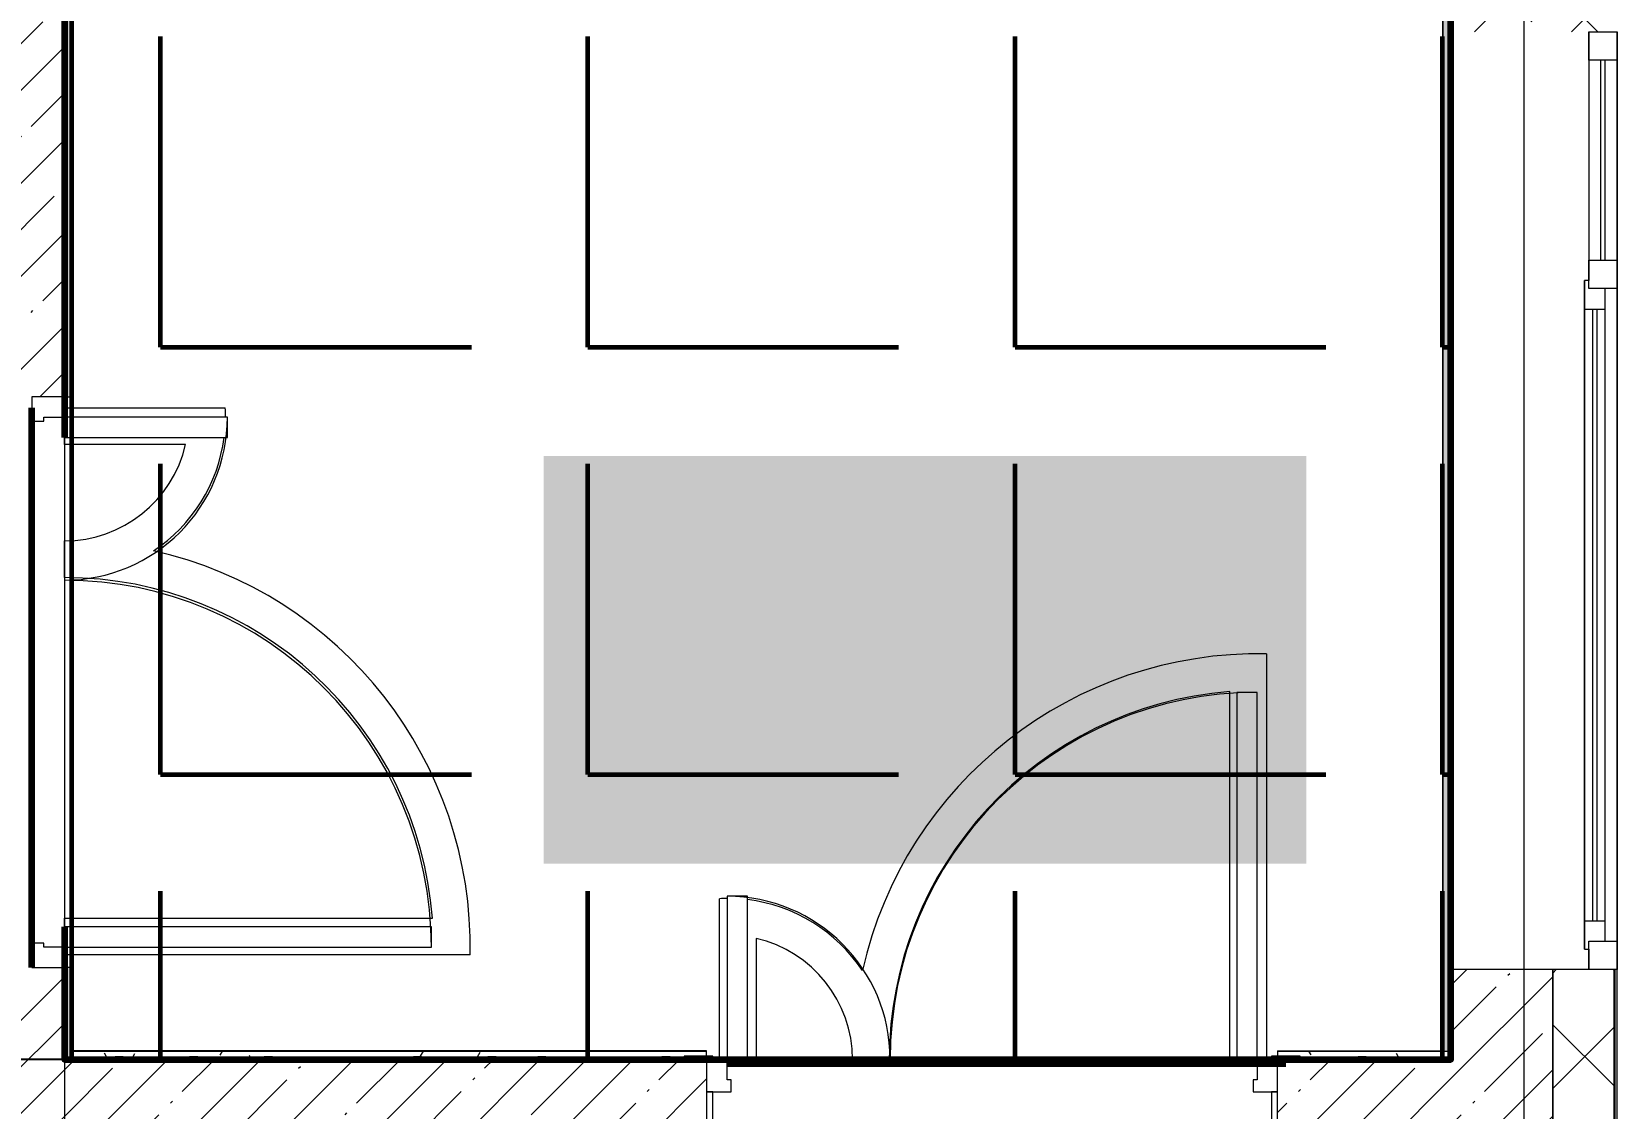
# Model space of a CAD drawing. Header units: millimetres. Extents: x -164500 to 426394, y -51911 to 102118.
# Drawn here: x 410577 to 414465, y 10480 to 13120 of the extents above; entities that cross this region are included whole.
import ezdxf

# ---------------------------------------------------------------- set-up
doc = ezdxf.new("R2010")
doc.units = ezdxf.units.MM
for name, color, linetype, lineweight in [('284 стык. профилей', 1, 'Continuous', 120), ('374 ПК-4', 211, 'Continuous', 120), ('469 плитка КР10 лестницы', 130, 'Continuous', 60), ('A-FLOR', 7, 'Continuous', 9), ('A-GLAZ', 7, 'Continuous', 9), ('A-GLAZ-1', 7, 'Continuous', 5), ('A-WALL', 7, 'Continuous', 5), ('I-WALL', 7, 'Continuous', 5), ('Оси', 7, 'Continuous', 9)]:
    doc.layers.add(name, color=color, linetype=linetype, lineweight=lineweight)
doc.layers.add('A-AREA-PATT-3', color=7, linetype='Continuous', lineweight=5, true_color=0xe6fae8, transparency=1)
for name, color, linetype, lineweight, true_color in [('A-DOOR-1', 7, 'Continuous', 5, 0xc0c0c0), ('A-DOOR-FRAM-1', 7, 'Continuous', 5, 0xc0c0c0), ('A-WALL-1', 9, 'Continuous', 5, 0x808080), ('A-WALL-FNSH-1', 9, 'Continuous', 5, 0x808080)]:
    doc.layers.add(name, color=color, linetype=linetype, lineweight=lineweight, true_color=true_color)
doc.styles.add('СПДС', font='ГОСТ тип А.ttf', dxfattribs={"width": 0.9})
pattern_1 = [(45, (289227.4, 1e-08), (-114.04925, 114.04925), []), (45, (289341.45, 1e-08), (-114.04925, 114.04925), [201.612, -40.322, 6.706, -33.617])]
pattern_2 = [(0, (289227.4, 1e-08), (243.84, 60.96), [20.117, -162.763, 20.117, -162.763, -975.36]), (0, (289227.4, 1e-08), (243.84, 60.96), [-365.76, 20.117, -345.643, 20.117, -162.763, -426.72]), (0, (289227.4, 1e-08), (243.84, 60.96), [-914.4, 20.117, -101.803, 20.117, -284.683]), (120, (289318.84, 30.48), (-174.71291, 180.691634), [20.117, -162.763, 20.117, -162.763, -975.36]), (120, (289318.84, 30.48), (-174.71291, 180.691634), [-365.76, 20.117, -345.643, 20.117, -162.763, -426.72]), (120, (289318.84, 30.48), (-174.71291, 180.691634), [-914.4, 20.117, -101.803, 20.117, -284.683]), (240, (289349.32, 152.4), (-69.12709, -241.651634), [20.117, -162.763, 20.117, -162.763, -975.36]), (240, (289349.32, 152.4), (-69.12709, -241.651634), [-365.76, 20.117, -345.643, 20.117, -162.763, -426.72]), (240, (289349.32, 152.4), (-69.12709, -241.651634), [-914.4, 20.117, -101.803, 20.117, -284.683])]

# ---------------------------------------------------------------- blocks, each defined once
blk = doc.blocks.new('120_Окно_СКБ_2Ст_Фрамуга сверху - 120_Окно_СКБ_2Ст_2300х2500_h_ ДОО 2-24160916-Объем проектирования 3 этажа')
at = {"layer": 'A-GLAZ'}
for p, q in [((-1150, 13), (-1150, 83)), ((-1150, 83), (-1080, 83)), ((-1080, 83), (-1080, 13)), ((-590, 13), (-590, 83)), ((-590, 83), (-520, 83)), ((-520, 83), (-520, 13)), ((1080, 13), (1080, 83)), ((1080, 83), (1150, 83)), ((1150, 83), (1150, 13)), ((1080, 53), (-520, 53)), ((-520, 53), (-520, 13)), ((-470, 3), (-470, 53)), ((1030, 3), (1030, 53)), ((1080, 13), (1080, 53)), ((-1080, 13), (-1150, 13)), ((-520, 13), (-590, 13)), ((-520, 13), (-540, 13)), ((-540, 13), (-540, 3)), ((-540, 3), (1100, 3)), ((1100, 3), (-540, 3)), ((1150, 13), (1080, 13)), ((1100, 13), (1080, 13)), ((1100, 3), (1100, 13))]:
    blk.add_line(p, q, dxfattribs=at)
at = {"layer": 'A-GLAZ-1'}
for p, q in [((1150, 83), (-1150, 83)), ((-1080, 83), (1080, 83)), ((-590, 53), (-1080, 53)), ((-590, 43), (-1080, 43)), ((-1150, 13), (-540, 13)), ((-1080, 13), (-540, 13)), ((-470, 33), (1030, 33)), ((1030, 23), (-470, 23)), ((1100, 13), (1150, 13))]:
    blk.add_line(p, q, dxfattribs=at)

msp = doc.modelspace()

# ---------------------------------------------------------------- hatches: boundary and pattern name
at = {"layer": '469 плитка КР10 лестницы'}
h = msp.add_hatch(dxfattribs=at)
h.set_pattern_fill('ANGLE', color=256, scale=150)
h.set_pattern_definition([(0, (494712.8, 27014.1), (0, 1047.75), [762, -285.75]), (90, (494712.8, 27014.1), (-1047.75, 6e-14), [762, -285.75])])
h.paths.add_polyline_path([(414054.402, 10599.059), (410675.402, 10599.059), (410675.402, 13449.059), (414054.402, 13449.059)])
at = {"layer": 'A-AREA-PATT-3'}
h = msp.add_hatch(color=256, dxfattribs=at)
h.paths.add_polyline_path([(414037.406, 10620.5), (414047.402, 10620.5), (414047.402, 14910.538), (414037.402, 14910.538), (414037.402, 10629.906)])
h.paths.add_polyline_path([(412207.402, 13750), (412507.402, 13750), (412507.402, 17350), (412207.402, 17350), (412207.402, 13963.322)])
h.paths.add_polyline_path([(411576.843, 15136.509), (411570.843, 15136.509), (411573.049, 15142.393), (411576.158, 15143.265), (411576.67, 15139.953)])
h.paths.add_polyline_path([(411896.843, 13908.67), (411966.843, 13908.67), (411966.843, 13926.47), (411984.643, 13926.47), (411984.643, 13933.889), (412036.843, 13933.889), (412036.843, 13954.248), (411984.643, 13954.248), (411984.643, 15026.47), (411966.843, 15026.47), (411966.843, 15044.27), (411576.843, 15044.27), (411575.327, 15273.039), (411570.173, 15274.971), (411567.843, 15275.127), (411458.049, 15272.833), (411456.843, 15270.539), (411456.843, 15044.27), (411066.843, 15044.27), (411066.843, 15026.47), (411049.043, 15026.47), (411049.043, 13954.248), (410996.843, 13954.248), (410996.843, 13933.889), (411049.043, 13933.889), (411049.043, 13926.47), (411066.843, 13926.47), (411066.843, 13908.67), (411776.42, 13908.67)])
h.paths.add_polyline_path([(411462.843, 15114.829), (411462.843, 15136.509), (411456.843, 15136.509), (411459.479, 15142.718), (411462.859, 15141.402), (411462.864, 15114.833)])
h.paths.add_polyline_path([(411570.828, 15142.515), (411572.844, 15144.864), (411570.843, 15142.528)])
at = {"layer": 'A-WALL'}
h = msp.add_hatch(dxfattribs=at)
h.set_pattern_fill('FP_24', color=256, style=0, pattern_type=2)
h.set_pattern_definition([(45, (289227.4, 1e-08), (-141.42136, 141.42136), []), (135, (289227.4, 1e-08), (-141.42136, -141.42136), [])])
h.paths.add_polyline_path([(414310.232, -250), (414457.402, -250), (414457.402, 7700.044), (414307.402, 7700.044), (414307.402, -250)])
h.paths.add_polyline_path([(414457.402, 8900.044), (414457.402, 10820), (414307.402, 10820), (414307.402, 8900.044)])
h.paths.add_polyline_path([(414307.402, 13120), (414457.402, 13120), (414457.402, 21400), (414307.402, 21400), (414307.402, 13150)])
at = {"layer": 'I-WALL'}
h = msp.add_hatch(dxfattribs=at)
h.set_pattern_fill('FP_1', color=256, style=0, pattern_type=2)
h.set_pattern_definition(pattern_1)
h.paths.add_polyline_path([(414107.402, 10360), (414307.402, 10360), (414307.402, 10820), (414057.402, 10820), (414057.402, 10360), (414104.77, 10360)])
h.paths.add_polyline_path([(414057.968, 13120), (414307.402, 13120), (414307.402, 21400), (414057.402, 21400), (414057.402, 13120)])
h = msp.add_hatch(dxfattribs=at)
h.set_pattern_fill('FP_1', color=256, style=0, pattern_type=2)
h.set_pattern_definition(pattern_1)
h.paths.add_polyline_path([(410657.402, 10380), (410657.402, 10825), (410437.402, 10825), (410437.402, 10380)])
h.paths.add_polyline_path([(410437.402, 12225), (410657.402, 12225), (410657.402, 13400), (410437.402, 13400), (410437.402, 12250)])
h.paths.add_polyline_path([(410437.402, 13900), (410657.402, 13900), (410657.402, 18600), (410437.402, 18600), (410437.402, 13920)])
h.paths.add_polyline_path([(410457.402, 19100), (410657.402, 19100), (410657.402, 19110), (410457.402, 19100.909), (410457.402, 19110), (410437.402, 19110), (410437.402, 19100)])
h = msp.add_hatch(dxfattribs=at)
h.set_pattern_fill('FP_191', color=256, style=0, pattern_type=2)
h.set_pattern_definition(pattern_2)
h.paths.add_polyline_path([(410677.402, 10600), (410677.402, 10825), (410665.402, 10825), (410665.402, 10770), (410657.402, 10770), (410657.402, 10600), (410662.822, 10600)])
h.paths.add_polyline_path([(410677.402, 12225), (410677.402, 18829), (410657.402, 18830), (410657.569, 12280), (410665.402, 12280), (410665.402, 12225)])
h = msp.add_hatch(dxfattribs=at)
h.set_pattern_fill('FP_191', color=256, style=0, pattern_type=2)
h.set_pattern_definition(pattern_2)
h.paths.add_polyline_path([(414037.402, 10620), (414057.402, 10620.5), (414057.402, 18830), (414037.402, 18830), (414037.406, 10620.5)])
h = msp.add_hatch(dxfattribs=at)
h.set_pattern_fill('FP_191', color=256, style=0, pattern_type=2)
h.set_pattern_definition(pattern_2)
h.paths.add_polyline_path([(414030.007, 10600), (414057.402, 10600), (414036.402, 10620), (413632.402, 10620), (413632.402, 10608), (413687.402, 10608), (413687.402, 10600), (413951.972, 10600)])
h.paths.add_polyline_path([(412177.402, 10600), (412177.402, 10608), (412232.402, 10608), (412232.402, 10620), (410678.402, 10620), (410678.402, 10600), (411333.034, 10600)])
h.paths.add_polyline_path([(414057.402, 10600), (414057.402, 10620), (414037.402, 10620), (414046.291, 10611.111)])
h = msp.add_hatch(dxfattribs=at)
h.set_pattern_fill('FP_1', color=256, style=0, pattern_type=2)
h.set_pattern_definition(pattern_1)
h.paths.add_polyline_path([(414057.402, 10380), (414057.402, 10600), (413632.402, 10600), (413632.402, 10380), (414036.402, 10380)])
h.paths.add_polyline_path([(412232.402, 10380), (412232.402, 10600), (410657.402, 10600), (410657.402, 10380), (412207.402, 10380)])

# ---------------------------------------------------------------- linework, layer by layer
msp.add_lwpolyline([(414057.402, 10600), (374197.402, 10600), (374197.402, 13400), (414057.402, 13400)], close=True)
at = {"layer": '284 стык. профилей'}
for points in [[(410577.402, 10825), (410577.402, 12197.604)], [(412282.402, 10590), (413652.282, 10590)]]:
    msp.add_lwpolyline(points, dxfattribs=at)
at = {"layer": '374 ПК-4'}
msp.add_lwpolyline([(410657.402, 10925), (410657.402, 10600), (414057.402, 10600), (414057.402, 18850), (410657.402, 18850), (410657.402, 12125)], dxfattribs=at)
at = {"layer": '469 плитка КР10 лестницы'}
msp.add_lwpolyline([(414054.402, 10599.059), (410675.402, 10599.059), (410675.402, 13449.059), (414054.402, 13449.059)], close=True, dxfattribs=at)
at = {"layer": 'A-DOOR-1'}
for p, q in [((411057.402, 12175), (410657.402, 12175)), ((410657.402, 12175), (410657.402, 12125)), ((411057.402, 12125), (411057.402, 12175)), ((410657.402, 12125), (411057.402, 12125)), ((413582.402, 11500), (413532.402, 11500)), ((413532.402, 11500), (413532.402, 10600)), ((413582.402, 10600), (413582.402, 11500)), ((412282.402, 11000), (412282.402, 10600)), ((412332.402, 11000), (412282.402, 11000)), ((412332.402, 10600), (412332.402, 11000)), ((411557.402, 10925), (410657.402, 10925)), ((410657.402, 10925), (410657.402, 10875)), ((411557.402, 10875), (411557.402, 10925)), ((410657.402, 10875), (411557.402, 10875)), ((412282.402, 10600), (412332.402, 10600)), ((413532.402, 10600), (413582.402, 10600))]:
    msp.add_line(p, q, dxfattribs=at)
for centre, radius, start, end in [((410657.402, 12175), 400, 270, 0), ((410657.402, 10875), 900, 0, 90), ((413582.402, 10600), 900, 90, 180), ((412282.402, 10600), 400, 0, 90)]:
    msp.add_arc(centre, radius, start, end, dxfattribs=at)
at = {"layer": 'A-DOOR-FRAM-1'}
for p, q in [((410665.402, 12280), (410657.402, 12280)), ((410657.402, 12280), (410657.402, 12210)), ((410665.402, 12210), (410665.402, 12280)), ((410657.402, 12225), (410577.402, 12225)), ((410577.402, 12225), (410577.402, 12165)), ((410657.402, 12175), (410657.402, 12225)), ((410657.402, 12210), (410665.402, 12210)), ((410607.402, 12165), (410607.402, 12175)), ((410607.402, 12175), (410657.402, 12175)), ((410577.402, 12165), (410607.402, 12165)), ((410607.402, 10885), (410577.402, 10885)), ((410577.402, 10885), (410577.402, 10825)), ((410607.402, 10875), (410607.402, 10885)), ((410657.402, 10875), (410607.402, 10875)), ((410657.402, 10825), (410657.402, 10875)), ((410577.402, 10825), (410657.402, 10825)), ((410657.402, 10840), (410657.402, 10770)), ((410665.402, 10840), (410657.402, 10840)), ((410665.402, 10770), (410665.402, 10840)), ((410657.402, 10770), (410665.402, 10770)), ((412247.402, 10608), (412177.402, 10608)), ((412177.402, 10608), (412177.402, 10600)), ((412177.402, 10600), (412247.402, 10600)), ((412282.402, 10600), (412232.402, 10600)), ((412232.402, 10600), (412232.402, 10520)), ((412247.402, 10600), (412247.402, 10608)), ((412282.402, 10550), (412282.402, 10600)), ((413582.402, 10600), (413582.402, 10550)), ((413632.402, 10600), (413582.402, 10600)), ((413687.402, 10608), (413617.402, 10608)), ((413617.402, 10608), (413617.402, 10600)), ((413617.402, 10600), (413687.402, 10600)), ((413632.402, 10520), (413632.402, 10600)), ((413687.402, 10600), (413687.402, 10608)), ((412292.402, 10550), (412282.402, 10550)), ((412292.402, 10520), (412292.402, 10550)), ((413582.402, 10550), (413572.402, 10550)), ((413572.402, 10550), (413572.402, 10520)), ((412232.402, 10520), (412292.402, 10520)), ((412247.402, 10520), (412232.402, 10520)), ((412232.402, 10520), (412232.402, 10380)), ((412247.402, 10380), (412247.402, 10520)), ((413572.402, 10520), (413632.402, 10520)), ((413632.402, 10520), (413617.402, 10520)), ((413617.402, 10520), (413617.402, 10380)), ((413632.402, 10380), (413632.402, 10520))]:
    msp.add_line(p, q, dxfattribs=at)
at = {"layer": 'A-FLOR'}
for p, q in [((414036.402, 13450), (414036.402, 10620)), ((410657.402, 12250), (410657.402, 12910.035)), ((410657.402, 12175), (410657.402, 10875)), ((410657.706, 12175), (410657.706, 12197.604)), ((410657.706, 12197.604), (411052.139, 12197.604)), ((410657.706, 12107.604), (410657.706, 12125)), ((410954.838, 12107.604), (410657.706, 12107.604)), ((410657.706, 11781.435), (410657.706, 11871.435)), ((413605.224, 11594.268), (413605.224, 10600)), ((413515.224, 10599.469), (413515.224, 11501.757)), ((412264.067, 10600), (412264.067, 10993.901)), ((410657.706, 10925), (410657.706, 10946.447)), ((410657.706, 10946.447), (411559.994, 10946.447)), ((412354.067, 10896.6), (412354.067, 10599.469)), ((410657.706, 10856.447), (410657.706, 10875)), ((411652.506, 10856.447), (410657.706, 10856.447)), ((412679.363, 10600), (412282.402, 10600)), ((412354.067, 10599.469), (412282.402, 10599.469)), ((413582.402, 10590), (412282.402, 10590)), ((412680.236, 10599.469), (412590.236, 10599.469)), ((412680.266, 10600), (413532.402, 10600)), ((413582.402, 10599.469), (413515.224, 10599.469))]:
    msp.add_line(p, q, dxfattribs=at)
for centre, radius, start, end in [((410657.706, 12176.435), 395, 359.787366, 3.072011), ((410657.706, 12176.435), 395, 359.787366, 3.072011), ((410657.706, 12176.435), 305, 270, 346.957297), ((410657.706, 12176.435), 305, 270, 346.957297), ((410657.706, 12176.435), 395, 303.540485, 352.508475), ((410657.706, 12176.435), 395, 303.540485, 352.508475), ((410657.706, 10876.435), 995, 358.848904, 77.329464), ((410657.706, 10876.435), 995, 358.848904, 77.329464), ((410657.706, 10876.435), 905, 4.436871, 90), ((410657.706, 10876.435), 905, 4.436871, 90), ((413585.236, 10599.469), 995, 88.848904, 167.329464), ((413585.236, 10599.469), 995, 88.848904, 167.329464), ((413585.236, 10599.469), 905, 94.436871, 180), ((413585.236, 10599.469), 905, 94.436871, 180), ((412285.236, 10599.469), 395, 90.407733, 93.072011), ((412285.236, 10599.469), 395, 90.407733, 93.072011), ((412285.236, 10599.469), 395, 33.540485, 83.141915), ((412285.236, 10599.469), 395, 33.540485, 83.141915), ((412285.236, 10599.469), 305, 360, 76.957297), ((412285.236, 10599.469), 305, 0, 76.957297)]:
    msp.add_arc(centre, radius, start, end, dxfattribs=at)
at = {"layer": 'A-WALL'}
for p, q in [((410677.402, 18830), (410677.402, 12225)), ((414057.402, 18850), (414057.402, 10600)), ((410657.402, 12910.035), (410657.402, 13400)), ((414465.402, 13120), (414465.402, 10820)), ((410677.402, 10620), (410677.402, 10825)), ((414307.402, 10820), (414307.402, 7701.044)), ((414307.402, 10380), (414307.402, 10820)), ((414457.402, 8900.044), (414457.402, 10820)), ((414460.402, 8900.044), (414460.402, 10820)), ((410677.402, 10620), (412232.402, 10620)), ((410678.402, 10620), (410678.402, 10621)), ((413632.402, 10620), (414037.402, 10620)), ((410657.402, 10600), (412177.402, 10600)), ((414057.402, 10600), (413687.402, 10600))]:
    msp.add_line(p, q, dxfattribs=at)
at = {"layer": 'A-WALL-1'}
for p, q in [((414037.402, 18830), (414037.402, 10620)), ((410665.402, 12225), (410677.402, 12225)), ((410677.402, 10825), (410665.402, 10825)), ((414307.402, 10820), (414057.402, 10820)), ((414457.402, 10820), (414307.402, 10820)), ((410657.402, 10770), (410657.402, 10380)), ((412232.402, 10608), (412232.402, 10620)), ((413632.402, 10620), (413632.402, 10608)), ((414037.402, 10620), (414057.402, 10620))]:
    msp.add_line(p, q, dxfattribs=at)
at = {"layer": 'A-WALL-FNSH-1'}
for p, q in [((410677.402, 12225), (410678.402, 12225)), ((410678.402, 10825), (410677.402, 10825)), ((410678.402, 10621), (410678.402, 10825)), ((414465.402, 10820), (414457.402, 10820)), ((414465.402, 8900.044), (414465.402, 10820)), ((412232.402, 10621), (410678.402, 10621)), ((412232.402, 10620), (412232.402, 10621)), ((413632.402, 10621), (413632.402, 10620)), ((414036.402, 10621), (414031.902, 10621))]:
    msp.add_line(p, q, dxfattribs=at)
at = {"layer": 'I-WALL'}
for p, q in [((410678.402, 13820), (410678.402, 12225)), ((413632.402, 10621), (414031.902, 10621)), ((414031.902, 10620), (414031.902, 10621))]:
    msp.add_line(p, q, dxfattribs=at)
at = {"layer": 'Оси'}
msp.add_lwpolyline([(414237.402, -1906.259), (414237.402, 3093.741), (414237.402, 16915.097), (414237.402, 21915.097)], dxfattribs=at)

# ---------------------------------------------------------------- block references
at = {"layer": 'A-GLAZ', "color": 3, "rotation": 269.9999999999999}
msp.add_blockref('120_Окно_СКБ_2Ст_Фрамуга сверху - 120_Окно_СКБ_2Ст_2300х2500_h_ ДОО 2-24160916-Объем проектирования 3 этажа', (414382.402, 11970), dxfattribs=at)

# ---------------------------------------------------------------- texts
at = {"insert": (412082.369, 11829.738), "char_height": 500, "width": 1370.88562, "attachment_point": 1, "style": 'СПДС', "bg_fill": 1, "box_fill_scale": 1.5, "bg_fill_color": 7, "bg_fill_true_color": 16777215, "bg_fill_transparency": 0}
msp.add_mtext('3.43', dxfattribs=at)

doc.saveas('drawing.dxf')
